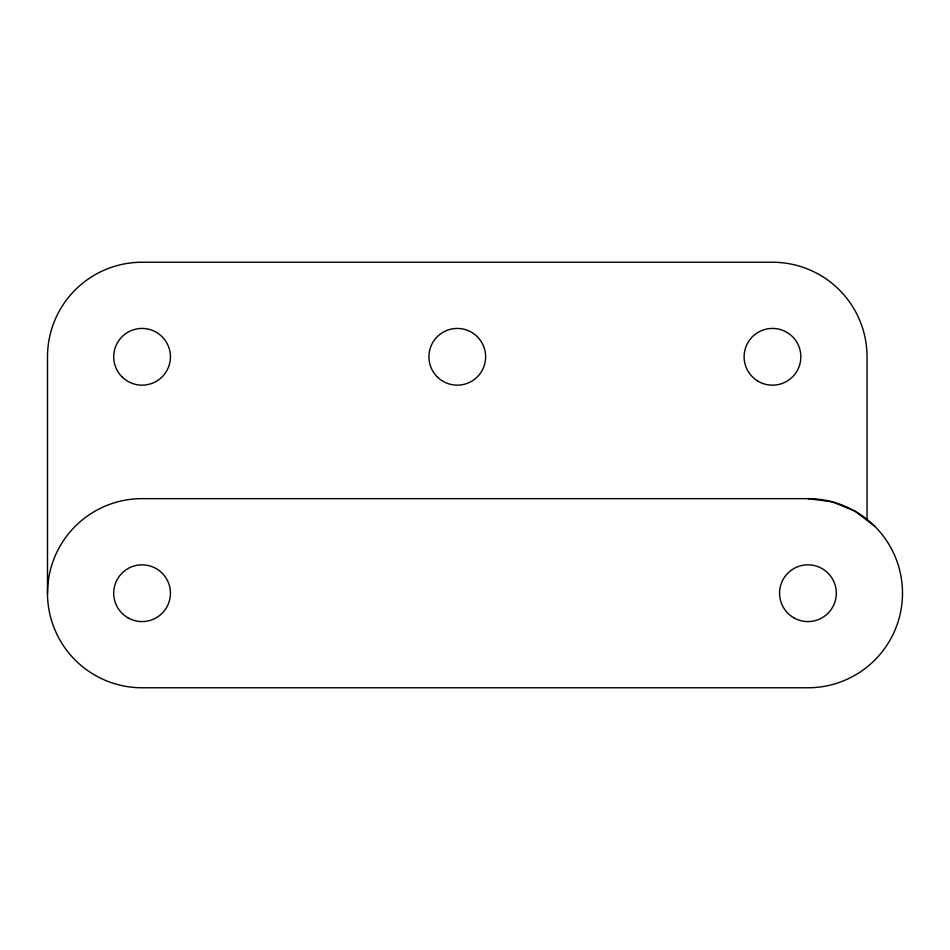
<?xml version="1.0" encoding="UTF-8"?>
<svg xmlns="http://www.w3.org/2000/svg" width="950" height="950" viewBox="0 0 950 950"><rect width="100%" height="100%" fill="white"/><g stroke="black" fill="none" stroke-linecap="round" stroke-linejoin="round"><path stroke-width="1.43" d="M807.939 498.643L142.061 498.643A94.561 94.561 0 0 0 47.5 593.204A94.561 94.561 0 0 0 142.061 687.764L807.939 687.764A94.561 94.561 0 0 0 902.5 593.204A94.561 94.561 0 0 0 807.939 498.643L832.414 501.861L855.214 511.314L874.807 526.336M867.041 520.374L867.041 356.796A94.561 94.561 0 0 0 772.481 262.236L142.061 262.236A94.561 94.561 0 0 0 47.5 356.796L47.5 593.204M127.882 617.773A28.369 28.369 0 0 0 170.43 593.204A28.369 28.369 0 0 0 127.882 568.634A28.369 28.369 0 0 0 127.882 617.773M793.749 617.773A28.369 28.369 0 0 0 836.309 593.204A28.369 28.369 0 0 0 793.749 568.634A28.369 28.369 0 0 0 793.749 617.773M122.004 376.853A28.369 28.369 0 0 0 169.468 364.135A28.369 28.369 0 0 0 134.722 329.401A28.369 28.369 0 0 0 122.004 376.853M437.214 376.853A28.369 28.369 0 0 0 484.666 364.135A28.369 28.369 0 0 0 449.932 329.401A28.369 28.369 0 0 0 437.214 376.853M758.29 381.366A28.369 28.369 0 0 0 800.85 356.796A28.369 28.369 0 0 0 758.29 332.227A28.369 28.369 0 0 0 758.29 381.366"/></g></svg>
